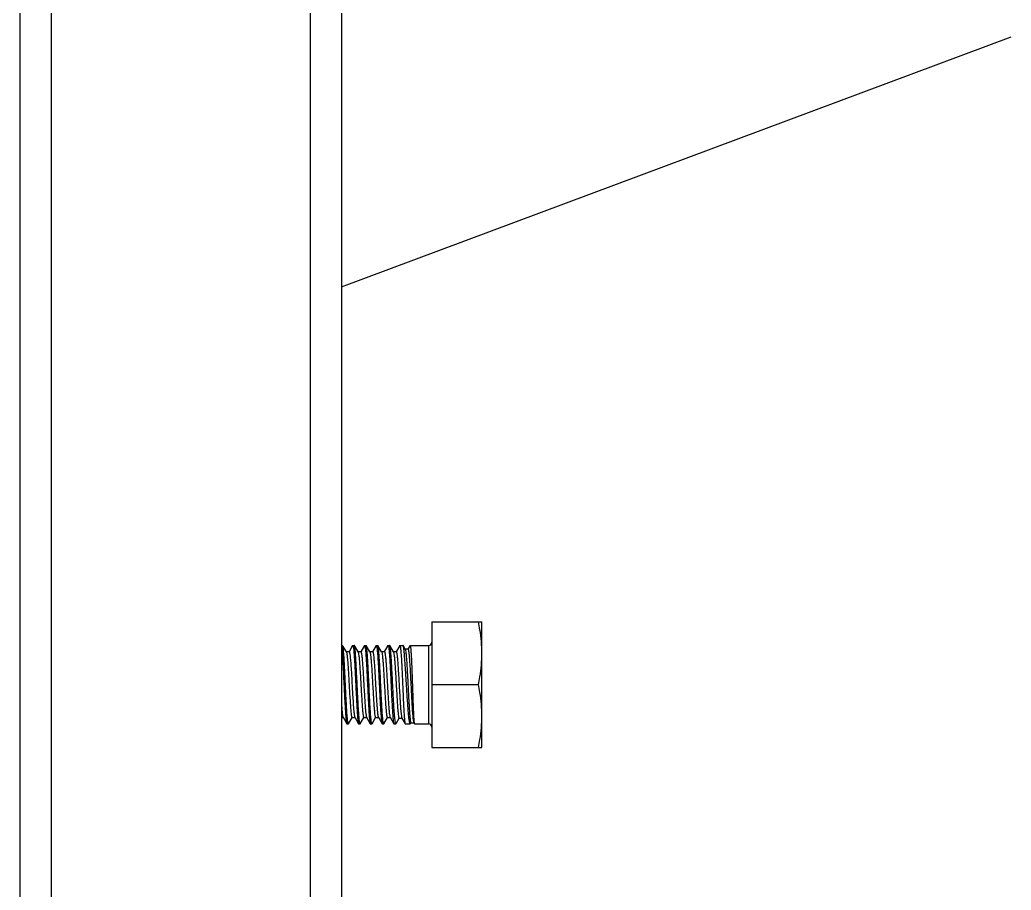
# Model space of a CAD drawing. Extents: x 1725261 to 1937680, y 860327 to 1571294.
# Drawn here: x 1839455 to 1840960, y 1251051 to 1252372 of the extents above; entities that cross this region are included whole.
import ezdxf

# ---------------------------------------------------------------- set-up
doc = ezdxf.new("R2010")
doc.units = 0
doc.header["$LTSCALE"] = 1000
doc.header["$MEASUREMENT"] = 0
doc.styles.get("Standard").update_dxf_attribs({"font": 'gbenor.shx', "bigfont": 'gbcbig.shx'})
doc.dimstyles.get("Standard").update_dxf_attribs({"dimtxt": 0.18, "dimasz": 0.18, "dimexe": 0.18, "dimexo": 0.0625, "dimgap": 0.09, "dimtad": 0, "dimtih": 1, "dimtoh": 1, "dimdec": 4, "dimzin": 0, "dimdsep": 46, "dimtxsty": 'Standard', "dimcen": 0.09, "dimadec": 0, "dimazin": 0, "dimtfac": 1, "dimtdec": 4, "dimtofl": 0, "dimtmove": 0, "dimatfit": 3, "dimfxl": 0, "dimtolj": 1, "dimtzin": 0, "dimarcsym": 0})

msp = doc.modelspace()

# ---------------------------------------------------------------- linework, layer by layer
at = {"linetype": 'Continuous'}
for p, q in [((1839455.3, 1253389.7), (1839455.3, 1249424.6)), ((1839502.9, 1253389.7), (1839502.9, 1249424.6)), ((1839895.9, 1253389.7), (1839895.9, 1249424.6)), ((1839943.5, 1253389.7), (1839943.5, 1249424.6)), ((1840080.4, 1251458.2), (1840080.4, 1251267.7)), ((1840080.4, 1251458.2), (1840156.6, 1251458.2)), ((1840156.6, 1251267.7), (1840156.6, 1251458.2)), ((1839943.5, 1251422.5), (1839945, 1251422.5)), ((1839950.8, 1251412.6), (1839945.2, 1251422.3)), ((1839960.4, 1251422.3), (1839954.9, 1251412.8)), ((1839960.4, 1251422.3), (1839960.6, 1251422.5)), ((1839960.6, 1251422.5), (1839962.8, 1251422.5)), ((1839963.1, 1251422.3), (1839962.8, 1251422.5)), ((1839968.7, 1251412.6), (1839963.1, 1251422.3)), ((1839978.2, 1251422.3), (1839972.7, 1251412.8)), ((1839978.2, 1251422.3), (1839978.5, 1251422.5)), ((1839978.5, 1251422.5), (1839980.7, 1251422.5)), ((1839980.9, 1251422.3), (1839980.7, 1251422.5)), ((1839986.5, 1251412.6), (1839980.9, 1251422.3)), ((1839996.1, 1251422.3), (1839990.6, 1251412.8)), ((1839996.1, 1251422.3), (1839996.3, 1251422.5)), ((1839996.3, 1251422.5), (1839998.5, 1251422.5)), ((1839998.8, 1251422.3), (1839998.5, 1251422.5)), ((1840004.4, 1251412.6), (1839998.8, 1251422.3)), ((1840013.9, 1251422.3), (1840008.4, 1251412.8)), ((1840013.9, 1251422.3), (1840014.2, 1251422.5)), ((1840014.2, 1251422.5), (1840016.5, 1251422.5)), ((1840016.7, 1251422.3), (1840016.5, 1251422.5)), ((1840022.3, 1251412.7), (1840016.7, 1251422.3)), ((1840031.8, 1251422.3), (1840026.3, 1251412.9)), ((1840031.8, 1251422.3), (1840032, 1251422.5)), ((1840032, 1251422.5), (1840036.5, 1251422.5)), ((1840036.9, 1251422.2), (1840036.5, 1251422.5)), ((1840040, 1251416.7), (1840036.9, 1251422.2)), ((1840044.4, 1251416.7), (1840040, 1251416.7)), ((1840040.2, 1251416.5), (1840040, 1251416.7)), ((1840044.3, 1251416.8), (1840044.2, 1251416.7)), ((1840047.5, 1251422.4), (1840044.3, 1251416.8)), ((1840047.5, 1251422.4), (1840047.6, 1251422.5)), ((1840047.6, 1251422.5), (1840075.6, 1251422.5)), ((1840075.6, 1251422.5), (1840075.6, 1251303.4)), ((1839955, 1251412.8), (1839950.7, 1251412.8)), ((1839972.9, 1251412.8), (1839968.5, 1251412.8)), ((1839990.7, 1251412.8), (1839986.4, 1251412.8)), ((1840008.6, 1251412.8), (1840004.3, 1251412.8)), ((1840004.4, 1251412.6), (1840004.5, 1251412.5)), ((1840026.4, 1251412.9), (1840022.1, 1251412.9)), ((1840080.4, 1251362.9), (1840151.2, 1251362.9)), ((1839943.5, 1251313.1), (1839945.9, 1251313.1)), ((1839945.8, 1251313.3), (1839951.4, 1251303.6)), ((1839954.1, 1251303.6), (1839959.6, 1251313.1)), ((1839959.5, 1251313.1), (1839963.8, 1251313.1)), ((1839963.7, 1251313.3), (1839969.3, 1251303.6)), ((1839972, 1251303.6), (1839977.5, 1251313.1)), ((1839977.3, 1251313.1), (1839981.7, 1251313.1)), ((1839981.5, 1251313.3), (1839987.1, 1251303.6)), ((1839989.9, 1251303.6), (1839995.3, 1251313.1)), ((1839995.2, 1251313.1), (1839999.5, 1251313.1)), ((1839999.4, 1251313.3), (1840005, 1251303.6)), ((1840007.7, 1251303.6), (1840013.2, 1251313.1)), ((1840013, 1251313.1), (1840017.4, 1251313.1)), ((1840017.1, 1251313.6), (1840017.2, 1251313.3)), ((1840017.2, 1251313.3), (1840022.9, 1251303.6)), ((1840026.4, 1251303.7), (1840031.1, 1251311.8)), ((1840030.9, 1251311.8), (1840035.3, 1251311.8)), ((1840035.1, 1251312), (1840040, 1251303.6)), ((1839951.4, 1251303.6), (1839951.7, 1251303.4)), ((1839951.7, 1251303.4), (1839953.9, 1251303.4)), ((1839954.1, 1251303.6), (1839953.9, 1251303.4)), ((1839969.3, 1251303.6), (1839969.5, 1251303.4)), ((1839969.5, 1251303.4), (1839971.8, 1251303.4)), ((1839972, 1251303.6), (1839971.8, 1251303.4)), ((1839987.1, 1251303.6), (1839987.4, 1251303.4)), ((1839987.4, 1251303.4), (1839989.6, 1251303.4)), ((1839989.9, 1251303.6), (1839989.6, 1251303.4)), ((1840005, 1251303.6), (1840005.2, 1251303.4)), ((1840005.2, 1251303.4), (1840007.5, 1251303.4)), ((1840007.7, 1251303.6), (1840007.5, 1251303.4)), ((1840022.9, 1251303.6), (1840023.1, 1251303.4)), ((1840023.1, 1251303.4), (1840026.1, 1251303.4)), ((1840026.4, 1251303.7), (1840026.1, 1251303.4)), ((1840040, 1251303.6), (1840040.2, 1251303.4)), ((1840040.2, 1251303.4), (1840047.9, 1251303.4)), ((1840048.3, 1251303.8), (1840047.9, 1251303.4)), ((1840048.3, 1251303.8), (1840048.9, 1251304.8)), ((1840048.8, 1251304.9), (1840053.2, 1251304.9)), ((1840053.1, 1251305.1), (1840054, 1251303.5)), ((1840054, 1251303.5), (1840054.1, 1251303.4)), ((1840054.1, 1251303.4), (1840075.6, 1251303.4)), ((1840080.4, 1251267.7), (1840156.6, 1251267.7))]:
    msp.add_line(p, q, dxfattribs=at)
for centre, start, end in [((1840075.6, 1251427.2), 270, 0), ((1840075.6, 1251298.6), 0, 90)]:
    msp.add_arc(centre, 4.76, start, end, dxfattribs=at)
for points, knots in [([(1840156.6, 1251410.6), (1840156.6, 1251422.5), (1840155.1, 1251438.6), (1840152.1, 1251454.3), (1840151.2, 1251458.2)], [0, 0, 0, 0, 0.749211, 1, 1, 1, 1]), ([(1839943.5, 1251420.4), (1839944, 1251417.8), (1839944.6, 1251410.7), (1839945.5, 1251397.9), (1839946.3, 1251381.4), (1839946.9, 1251369.3), (1839947.2, 1251362.9)], [0, 0, 0, 0, 0.140047, 0.370694, 0.667791, 1, 1, 1, 1]), ([(1839945.2, 1251422.3), (1839945.2, 1251422.3), (1839945.1, 1251422.4), (1839945, 1251422.5), (1839945, 1251422.5)], [0, 0, 0, 0, 0.33644, 1, 1, 1, 1]), ([(1839948.1, 1251389.1), (1839947.9, 1251393.4), (1839947.6, 1251399.4), (1839947.1, 1251407.1), (1839946.7, 1251411.8), (1839946.3, 1251415.7), (1839946, 1251418.8), (1839945.6, 1251420.8), (1839945.4, 1251421.9), (1839945.2, 1251422.3)], [0, 0, 0, 0, 0.384278, 0.548795, 0.691198, 0.809122, 0.900672, 0.964483, 1, 1, 1, 1]), ([(1839960.6, 1251422.5), (1839960.7, 1251422.5), (1839960.9, 1251422.3), (1839961.1, 1251421.5), (1839961.5, 1251419.8), (1839961.8, 1251417), (1839962.2, 1251413.1), (1839962.6, 1251408.3), (1839963, 1251402.5), (1839963.4, 1251396.1), (1839963.6, 1251391.5), (1839963.8, 1251389.1)], [0, 0, 0, 0, 0.007293, 0.021459, 0.073997, 0.159035, 0.275243, 0.420481, 0.591942, 0.786408, 1, 1, 1, 1]), ([(1839967.3, 1251362.9), (1839966.9, 1251370.2), (1839966.4, 1251380.7), (1839965.7, 1251394.1), (1839965.2, 1251402.8), (1839964.7, 1251410.1), (1839964.2, 1251415.8), (1839963.8, 1251419.5), (1839963.4, 1251421.4), (1839963.2, 1251422.1), (1839963.1, 1251422.3)], [0, 0, 0, 0, 0.363934, 0.530187, 0.678191, 0.802879, 0.899992, 0.966292, 0.987243, 1, 1, 1, 1]), ([(1839978.5, 1251422.5), (1839978.6, 1251422.5), (1839978.8, 1251422), (1839979.1, 1251421.2), (1839979.3, 1251419.7), (1839979.6, 1251417.8), (1839979.9, 1251415.3), (1839980.3, 1251411), (1839980.7, 1251404.5), (1839981.3, 1251395.6), (1839981.8, 1251385.4), (1839982.4, 1251374.4), (1839982.7, 1251366.8), (1839982.9, 1251362.9)], [0, 0, 0, 0, 0.006687, 0.021748, 0.045922, 0.079138, 0.121135, 0.17154, 0.295605, 0.446631, 0.618866, 0.805704, 1, 1, 1, 1]), ([(1839985.2, 1251362.9), (1839984.8, 1251370.2), (1839984.3, 1251380.7), (1839983.6, 1251394.1), (1839983.1, 1251402.8), (1839982.6, 1251410.1), (1839982.1, 1251415.8), (1839981.6, 1251419.5), (1839981.2, 1251421.4), (1839981, 1251422.1), (1839980.9, 1251422.3)], [0, 0, 0, 0, 0.363936, 0.530191, 0.678194, 0.802878, 0.899991, 0.966291, 0.987243, 1, 1, 1, 1]), ([(1839996.3, 1251422.5), (1839996.4, 1251422.5), (1839996.7, 1251422), (1839996.9, 1251421.2), (1839997.2, 1251419.7), (1839997.5, 1251417.8), (1839997.7, 1251415.3), (1839998.1, 1251411), (1839998.6, 1251404.5), (1839999.1, 1251395.6), (1839999.7, 1251385.4), (1840000.2, 1251374.4), (1840000.6, 1251366.8), (1840000.8, 1251362.9)], [0, 0, 0, 0, 0.006686, 0.021748, 0.045922, 0.079137, 0.121134, 0.171539, 0.2956, 0.446625, 0.618862, 0.805702, 1, 1, 1, 1]), ([(1840003, 1251362.9), (1840002.7, 1251370.2), (1840002.2, 1251380.7), (1840001.5, 1251394.1), (1840000.9, 1251402.8), (1840000.4, 1251410.1), (1839999.9, 1251415.8), (1839999.5, 1251419.5), (1839999.1, 1251421.4), (1839998.9, 1251422.1), (1839998.8, 1251422.3)], [0, 0, 0, 0, 0.363938, 0.530193, 0.678196, 0.802878, 0.89999, 0.96629, 0.987243, 1, 1, 1, 1]), ([(1840014.2, 1251422.5), (1840014.3, 1251422.5), (1840014.6, 1251422), (1840014.8, 1251421.2), (1840015.1, 1251419.7), (1840015.3, 1251417.8), (1840015.6, 1251415.3), (1840016, 1251411), (1840016.5, 1251404.5), (1840017, 1251395.6), (1840017.5, 1251385.4), (1840018.1, 1251374.4), (1840018.5, 1251366.8), (1840018.6, 1251362.9)], [0, 0, 0, 0, 0.006686, 0.021748, 0.045923, 0.079138, 0.121135, 0.171539, 0.295599, 0.446623, 0.618861, 0.805701, 1, 1, 1, 1]), ([(1840021.2, 1251362.9), (1840020.8, 1251370.1), (1840020.3, 1251380.6), (1840019.5, 1251394.1), (1840019, 1251402.7), (1840018.4, 1251410.1), (1840017.9, 1251415.8), (1840017.5, 1251419.4), (1840017, 1251421.4), (1840016.8, 1251422), (1840016.7, 1251422.3)], [0, 0, 0, 0, 0.36329, 0.529314, 0.6772, 0.8019, 0.899174, 0.965796, 0.986969, 1, 1, 1, 1]), ([(1840032, 1251422.5), (1840032.1, 1251422.5), (1840032.4, 1251422), (1840032.6, 1251421.2), (1840032.8, 1251419.7), (1840033.1, 1251417.8), (1840033.3, 1251415.3), (1840033.7, 1251411), (1840034.2, 1251404.5), (1840034.7, 1251395.6), (1840035.2, 1251385.4), (1840035.7, 1251374.4), (1840036, 1251366.8), (1840036.2, 1251362.9)], [0, 0, 0, 0, 0.006577, 0.021598, 0.045743, 0.078947, 0.120936, 0.171341, 0.295421, 0.446481, 0.618759, 0.805647, 1, 1, 1, 1]), ([(1840042.1, 1251362.9), (1840041.7, 1251370.1), (1840041, 1251380.5), (1840040.1, 1251393.8), (1840039.5, 1251402.4), (1840038.9, 1251409.7), (1840038.3, 1251415.5), (1840037.7, 1251419.2), (1840037.3, 1251421.2), (1840037, 1251421.9), (1840036.9, 1251422.2)], [0, 0, 0, 0, 0.359931, 0.524763, 0.672002, 0.796741, 0.894844, 0.963163, 0.985535, 1, 1, 1, 1]), ([(1840040.2, 1251416.5), (1840040.3, 1251416.3), (1840040.5, 1251415.6), (1840040.9, 1251413.6), (1840041.4, 1251409.9), (1840041.9, 1251404.1), (1840042.4, 1251396.7), (1840043, 1251388), (1840043.5, 1251378.3), (1840044, 1251368), (1840044.6, 1251357.5), (1840045.1, 1251347.1), (1840045.6, 1251337.2), (1840046.2, 1251328.2), (1840046.7, 1251320.4), (1840047.2, 1251314), (1840047.6, 1251309.7), (1840048, 1251307.2), (1840048.3, 1251306), (1840048.5, 1251305.3), (1840048.7, 1251304.9), (1840048.8, 1251304.9)], [0, 0, 0, 0, 0.007107, 0.018639, 0.0548, 0.107312, 0.174177, 0.252841, 0.34033, 0.433375, 0.528546, 0.622381, 0.711512, 0.792794, 0.863403, 0.920942, 0.963521, 0.978774, 0.989867, 0.996808, 1, 1, 1, 1]), ([(1840044.4, 1251416.7), (1840044.5, 1251416.7), (1840044.8, 1251416.3), (1840045, 1251415.6), (1840045.2, 1251414.2), (1840045.6, 1251411.5), (1840046.1, 1251407), (1840046.6, 1251400.3), (1840047.2, 1251392.1), (1840047.7, 1251382.9), (1840048.3, 1251372.8), (1840048.8, 1251362.3), (1840049.3, 1251351.8), (1840049.9, 1251341.7), (1840050.4, 1251332.2), (1840050.9, 1251323.8), (1840051.4, 1251316.8), (1840051.9, 1251311.3), (1840052.4, 1251307.8), (1840052.8, 1251305.9), (1840052.9, 1251305.3), (1840053.1, 1251305.1)], [0, 0, 0, 0, 0.00344, 0.010899, 0.022787, 0.039077, 0.08427, 0.144807, 0.218371, 0.302169, 0.393053, 0.48765, 0.582499, 0.674175, 0.759417, 0.835242, 0.899047, 0.9487, 0.982621, 0.993382, 1, 1, 1, 1]), ([(1840047.6, 1251422.5), (1840047.7, 1251422.5), (1840047.9, 1251422), (1840048.1, 1251421.2), (1840048.3, 1251419.7), (1840048.5, 1251417.8), (1840048.7, 1251415.3), (1840049, 1251411), (1840049.4, 1251404.5), (1840049.8, 1251395.6), (1840050.2, 1251385.4), (1840050.6, 1251374.4), (1840050.9, 1251366.8), (1840051, 1251362.9)], [0, 0, 0, 0, 0.006021, 0.020821, 0.044863, 0.078011, 0.119986, 0.170402, 0.294571, 0.445788, 0.618273, 0.805395, 1, 1, 1, 1]), ([(1839950.8, 1251412.6), (1839951, 1251412.3), (1839951.3, 1251411.3), (1839951.6, 1251409.5), (1839951.9, 1251407), (1839952.5, 1251402.2), (1839953.1, 1251394.7), (1839953.5, 1251388.4), (1839953.7, 1251384.8)], [0, 0, 0, 0, 0.038835, 0.104857, 0.1976, 0.315752, 0.620526, 1, 1, 1, 1]), ([(1839955, 1251412.8), (1839955.2, 1251412.8), (1839955.6, 1251412), (1839955.9, 1251410.7), (1839956.3, 1251408.2), (1839956.6, 1251405), (1839957, 1251400.9), (1839957.6, 1251394.1), (1839957.9, 1251388.7), (1839958.2, 1251384.8)], [0, 0, 0, 0, 0.022134, 0.075093, 0.160257, 0.276417, 0.421479, 0.592671, 1, 1, 1, 1]), ([(1839968.7, 1251412.6), (1839968.8, 1251412.4), (1839969, 1251411.8), (1839969.4, 1251410), (1839969.8, 1251406.7), (1839970.4, 1251401.6), (1839970.9, 1251395.1), (1839971.4, 1251387.5), (1839971.9, 1251379), (1839972.5, 1251369.9), (1839973, 1251360.5), (1839973.5, 1251351.3), (1839974.1, 1251342.4), (1839974.6, 1251334.3), (1839975.1, 1251327.2), (1839975.6, 1251321.5), (1839976.1, 1251317.5), (1839976.5, 1251315.2), (1839976.7, 1251314.1), (1839976.9, 1251313.4), (1839977.2, 1251313.1), (1839977.3, 1251313.1)], [0, 0, 0, 0, 0.007395, 0.019019, 0.054844, 0.106491, 0.172173, 0.249556, 0.335869, 0.428015, 0.522682, 0.616468, 0.706, 0.788063, 0.859716, 0.918399, 0.962047, 0.977755, 0.989231, 0.996485, 1, 1, 1, 1]), ([(1839972.9, 1251412.8), (1839973, 1251412.8), (1839973.2, 1251412.5), (1839973.4, 1251411.8), (1839973.7, 1251410.7), (1839974.1, 1251408.3), (1839974.6, 1251404.4), (1839975.1, 1251398.6), (1839975.6, 1251391.6), (1839976.1, 1251383.5), (1839976.7, 1251374.6), (1839977.2, 1251365.4), (1839977.7, 1251356), (1839978.3, 1251346.9), (1839978.8, 1251338.4), (1839979.3, 1251330.7), (1839979.8, 1251324.3), (1839980.3, 1251319.2), (1839980.8, 1251315.9), (1839981.2, 1251314.1), (1839981.4, 1251313.5), (1839981.5, 1251313.3)], [0, 0, 0, 0, 0.003516, 0.010771, 0.022251, 0.037961, 0.081618, 0.140314, 0.21198, 0.294058, 0.383605, 0.477402, 0.572078, 0.664229, 0.750542, 0.827917, 0.893586, 0.945213, 0.981012, 0.992619, 1, 1, 1, 1]), ([(1839986.5, 1251412.6), (1839986.7, 1251412.4), (1839986.9, 1251411.8), (1839987.3, 1251410), (1839987.7, 1251406.7), (1839988.2, 1251401.6), (1839988.7, 1251395.1), (1839989.3, 1251387.5), (1839989.8, 1251379), (1839990.3, 1251369.9), (1839990.9, 1251360.5), (1839991.4, 1251351.3), (1839991.9, 1251342.4), (1839992.4, 1251334.3), (1839993, 1251327.2), (1839993.5, 1251321.5), (1839993.9, 1251317.5), (1839994.3, 1251315.2), (1839994.6, 1251314.1), (1839994.8, 1251313.4), (1839995.1, 1251313.1), (1839995.2, 1251313.1)], [0, 0, 0, 0, 0.007397, 0.019019, 0.054844, 0.106491, 0.172173, 0.249556, 0.335869, 0.428015, 0.522683, 0.616468, 0.706, 0.788064, 0.859716, 0.918399, 0.962047, 0.977754, 0.989232, 0.996484, 1, 1, 1, 1]), ([(1839990.7, 1251412.8), (1839990.8, 1251412.8), (1839991.1, 1251412.5), (1839991.3, 1251411.8), (1839991.6, 1251410.7), (1839992, 1251408.3), (1839992.4, 1251404.4), (1839992.9, 1251398.6), (1839993.5, 1251391.6), (1839994, 1251383.5), (1839994.5, 1251374.6), (1839995, 1251365.4), (1839995.6, 1251356), (1839996.1, 1251346.9), (1839996.6, 1251338.4), (1839997.2, 1251330.7), (1839997.7, 1251324.3), (1839998.2, 1251319.2), (1839998.6, 1251315.9), (1839999, 1251314.1), (1839999.2, 1251313.5), (1839999.4, 1251313.3)], [0, 0, 0, 0, 0.003515, 0.010771, 0.022249, 0.037962, 0.081619, 0.140314, 0.21198, 0.294058, 0.383605, 0.477402, 0.572078, 0.664229, 0.750541, 0.827917, 0.893586, 0.945213, 0.981012, 0.992621, 1, 1, 1, 1]), ([(1840004.5, 1251412.5), (1840004.8, 1251411.9), (1840005.1, 1251409.9), (1840005.6, 1251406.3), (1840006.1, 1251401.1), (1840006.6, 1251394.6), (1840007.2, 1251386.9), (1840007.7, 1251378.4), (1840008.2, 1251369.3), (1840008.7, 1251360), (1840009.3, 1251350.8), (1840009.8, 1251342.1), (1840010.3, 1251334.1), (1840010.8, 1251327.1), (1840011.4, 1251321.4), (1840011.8, 1251317.5), (1840012.2, 1251315.2), (1840012.5, 1251314.1), (1840012.7, 1251313.4), (1840012.9, 1251313.1), (1840013, 1251313.1)], [0, 0, 0, 0, 0.020603, 0.057806, 0.110504, 0.176892, 0.254638, 0.340995, 0.432905, 0.527106, 0.620258, 0.709056, 0.790352, 0.861271, 0.919315, 0.962468, 0.977994, 0.989339, 0.996513, 1, 1, 1, 1]), ([(1840008.6, 1251412.8), (1840008.7, 1251412.8), (1840009, 1251412.5), (1840009.2, 1251411.8), (1840009.4, 1251410.7), (1840009.8, 1251408.5), (1840010.3, 1251404.7), (1840010.8, 1251399), (1840011.3, 1251392.2), (1840011.8, 1251384.2), (1840012.3, 1251375.6), (1840013, 1251363.4), (1840013.7, 1251351.3), (1840014.4, 1251339.7), (1840014.9, 1251332), (1840015.5, 1251325.4), (1840015.9, 1251320.1), (1840016.5, 1251316.3), (1840016.8, 1251314.3), (1840017.1, 1251313.6)], [0, 0, 0, 0, 0.003451, 0.010528, 0.02171, 0.037015, 0.079558, 0.136815, 0.206829, 0.287179, 0.375068, 0.467432, 0.652658, 0.739058, 0.81724, 0.884486, 0.938474, 0.977372, 1, 1, 1, 1]), ([(1840022.3, 1251412.7), (1840022.4, 1251412.5), (1840022.6, 1251411.8), (1840023, 1251410), (1840023.4, 1251406.7), (1840024, 1251401.5), (1840024.5, 1251394.9), (1840025, 1251387.1), (1840025.6, 1251378.4), (1840026.1, 1251369.2), (1840026.6, 1251359.7), (1840027.2, 1251350.3), (1840027.7, 1251341.3), (1840028.2, 1251333.2), (1840028.7, 1251326), (1840029.3, 1251320.2), (1840029.7, 1251316.3), (1840030.1, 1251313.9), (1840030.4, 1251312.8), (1840030.6, 1251312.1), (1840030.8, 1251311.8), (1840030.9, 1251311.8)], [0, 0, 0, 0, 0.007409, 0.01909, 0.055149, 0.107148, 0.173245, 0.251046, 0.337725, 0.430132, 0.524922, 0.618672, 0.708016, 0.789761, 0.861007, 0.919255, 0.962504, 0.978047, 0.989392, 0.996551, 1, 1, 1, 1]), ([(1840026.4, 1251412.9), (1840026.6, 1251412.9), (1840026.8, 1251412.6), (1840027, 1251411.9), (1840027.3, 1251410.7), (1840027.7, 1251408.3), (1840028.2, 1251404.3), (1840028.7, 1251398.4), (1840029.2, 1251391.2), (1840029.7, 1251382.9), (1840030.3, 1251373.9), (1840030.8, 1251364.5), (1840031.3, 1251355), (1840031.9, 1251345.8), (1840032.4, 1251337.2), (1840032.9, 1251329.5), (1840033.5, 1251323), (1840034, 1251317.9), (1840034.4, 1251314.6), (1840034.8, 1251312.8), (1840035, 1251312.2), (1840035.1, 1251312)], [0, 0, 0, 0, 0.003529, 0.010847, 0.022435, 0.038293, 0.08234, 0.141503, 0.213655, 0.296174, 0.386062, 0.480058, 0.574763, 0.666765, 0.752768, 0.829708, 0.894868, 0.945981, 0.981331, 0.99276, 1, 1, 1, 1]), ([(1840151.2, 1251362.9), (1840152.1, 1251366.9), (1840155.1, 1251382.6), (1840156.6, 1251398.6), (1840156.6, 1251410.6)], [0, 0, 0, 0, 0.250789, 1, 1, 1, 1]), ([(1839949.4, 1251362.9), (1839949.3, 1251365.2), (1839948.9, 1251373.9), (1839948.5, 1251382.6), (1839948.1, 1251389.1)], [0, 0, 0, 0, 0.258222, 1, 1, 1, 1]), ([(1839953.7, 1251384.8), (1839954, 1251380.9), (1839954.4, 1251372.7), (1839955.1, 1251360.4), (1839955.8, 1251348.3), (1839956.5, 1251337.1), (1839957.1, 1251328.7), (1839957.6, 1251322.9), (1839958, 1251319.5), (1839958.3, 1251316.9), (1839958.7, 1251314.8), (1839959, 1251313.7), (1839959.3, 1251313.1), (1839959.5, 1251313.1)], [0, 0, 0, 0, 0.165501, 0.339784, 0.511803, 0.670616, 0.80615, 0.862438, 0.909852, 0.947659, 0.975319, 0.992557, 1, 1, 1, 1]), ([(1839958.2, 1251384.8), (1839958.7, 1251377.1), (1839959.3, 1251365.4), (1839960.2, 1251350), (1839960.9, 1251339.1), (1839961.5, 1251329.6), (1839962.1, 1251322.8), (1839962.6, 1251318.4), (1839962.9, 1251316.1), (1839963.2, 1251314.5), (1839963.5, 1251313.6), (1839963.7, 1251313.3)], [0, 0, 0, 0, 0.324453, 0.489839, 0.64461, 0.779868, 0.887864, 0.929656, 0.962499, 0.985988, 1, 1, 1, 1]), ([(1839963.8, 1251389.1), (1839963.9, 1251387), (1839964.3, 1251378.3), (1839964.7, 1251369.6), (1839965.1, 1251362.9)], [0, 0, 0, 0, 0.238495, 1, 1, 1, 1]), ([(1839947.2, 1251362.9), (1839947.5, 1251355.7), (1839948, 1251345.2), (1839948.8, 1251331.8), (1839949.3, 1251323.1), (1839949.8, 1251315.8), (1839950.3, 1251310.1), (1839950.7, 1251306.4), (1839951.1, 1251304.5), (1839951.3, 1251303.8), (1839951.4, 1251303.6)], [0, 0, 0, 0, 0.363997, 0.530272, 0.678287, 0.802974, 0.90007, 0.966338, 0.987267, 1, 1, 1, 1]), ([(1839953.9, 1251303.4), (1839953.8, 1251303.4), (1839953.5, 1251303.9), (1839953.3, 1251304.7), (1839953, 1251306.2), (1839952.8, 1251308.1), (1839952.5, 1251310.6), (1839952.1, 1251314.9), (1839951.6, 1251321.4), (1839951.1, 1251330.3), (1839950.5, 1251340.5), (1839950, 1251351.5), (1839949.6, 1251359.1), (1839949.4, 1251362.9)], [0, 0, 0, 0, 0.006687, 0.021749, 0.045924, 0.07914, 0.121138, 0.171544, 0.295611, 0.44664, 0.618872, 0.805705, 1, 1, 1, 1]), ([(1839965.1, 1251362.9), (1839965.4, 1251355.7), (1839965.9, 1251345.2), (1839966.6, 1251331.8), (1839967.1, 1251323.1), (1839967.6, 1251315.8), (1839968.1, 1251310.1), (1839968.6, 1251306.4), (1839969, 1251304.5), (1839969.2, 1251303.8), (1839969.3, 1251303.6)], [0, 0, 0, 0, 0.363992, 0.530264, 0.678281, 0.802969, 0.900068, 0.966337, 0.987267, 1, 1, 1, 1]), ([(1839971.8, 1251303.4), (1839971.6, 1251303.4), (1839971.4, 1251303.9), (1839971.2, 1251304.7), (1839970.9, 1251306.2), (1839970.6, 1251308.1), (1839970.3, 1251310.6), (1839969.9, 1251314.9), (1839969.5, 1251321.4), (1839968.9, 1251330.3), (1839968.4, 1251340.5), (1839967.8, 1251351.5), (1839967.5, 1251359.1), (1839967.3, 1251362.9)], [0, 0, 0, 0, 0.006687, 0.02175, 0.045925, 0.079141, 0.121139, 0.171544, 0.29561, 0.446639, 0.618874, 0.805705, 1, 1, 1, 1]), ([(1839982.9, 1251362.9), (1839983.3, 1251355.7), (1839983.8, 1251345.2), (1839984.5, 1251331.8), (1839985, 1251323.1), (1839985.5, 1251315.8), (1839986, 1251310.1), (1839986.4, 1251306.4), (1839986.8, 1251304.5), (1839987, 1251303.8), (1839987.1, 1251303.6)], [0, 0, 0, 0, 0.36399, 0.530265, 0.678283, 0.80297, 0.900067, 0.966336, 0.987267, 1, 1, 1, 1]), ([(1839989.6, 1251303.4), (1839989.5, 1251303.4), (1839989.2, 1251303.9), (1839989, 1251304.7), (1839988.7, 1251306.2), (1839988.5, 1251308.1), (1839988.2, 1251310.6), (1839987.8, 1251314.9), (1839987.3, 1251321.4), (1839986.8, 1251330.3), (1839986.2, 1251340.5), (1839985.7, 1251351.5), (1839985.3, 1251359.1), (1839985.2, 1251362.9)], [0, 0, 0, 0, 0.006687, 0.02175, 0.045926, 0.079142, 0.121139, 0.171543, 0.295606, 0.446635, 0.618871, 0.805705, 1, 1, 1, 1]), ([(1840000.8, 1251362.9), (1840001.1, 1251355.7), (1840001.6, 1251345.2), (1840002.3, 1251331.8), (1840002.8, 1251323.1), (1840003.4, 1251315.8), (1840003.9, 1251310.1), (1840004.3, 1251306.4), (1840004.7, 1251304.5), (1840004.9, 1251303.8), (1840005, 1251303.6)], [0, 0, 0, 0, 0.363992, 0.53027, 0.678287, 0.802972, 0.900066, 0.966335, 0.987267, 1, 1, 1, 1]), ([(1840007.5, 1251303.4), (1840007.3, 1251303.4), (1840007.1, 1251303.9), (1840006.9, 1251304.7), (1840006.6, 1251306.2), (1840006.3, 1251308.1), (1840006.1, 1251310.6), (1840005.7, 1251314.9), (1840005.2, 1251321.4), (1840004.7, 1251330.3), (1840004.1, 1251340.5), (1840003.6, 1251351.5), (1840003.2, 1251359.1), (1840003, 1251362.9)], [0, 0, 0, 0, 0.006687, 0.021749, 0.045924, 0.07914, 0.121137, 0.17154, 0.295601, 0.446627, 0.618864, 0.805703, 1, 1, 1, 1]), ([(1840018.6, 1251362.9), (1840019, 1251355.7), (1840019.5, 1251345.2), (1840020.2, 1251331.8), (1840020.7, 1251323.1), (1840021.2, 1251315.8), (1840021.7, 1251310.1), (1840022.1, 1251306.4), (1840022.5, 1251304.5), (1840022.7, 1251303.8), (1840022.9, 1251303.6)], [0, 0, 0, 0, 0.363998, 0.530276, 0.678291, 0.802973, 0.900067, 0.966336, 0.987267, 1, 1, 1, 1]), ([(1840026.1, 1251303.4), (1840025.9, 1251303.4), (1840025.6, 1251303.9), (1840025.4, 1251304.7), (1840025.1, 1251306.2), (1840024.7, 1251309.1), (1840024.1, 1251314.1), (1840023.5, 1251321.4), (1840022.9, 1251330.3), (1840022.4, 1251340.5), (1840021.8, 1251351.5), (1840021.4, 1251359.1), (1840021.2, 1251362.9)], [0, 0, 0, 0, 0.007081, 0.022303, 0.046557, 0.07981, 0.172207, 0.296205, 0.44712, 0.619207, 0.805877, 1, 1, 1, 1]), ([(1840036.2, 1251362.9), (1840036.5, 1251355.7), (1840037, 1251345.1), (1840037.6, 1251331.6), (1840038.1, 1251322.9), (1840038.6, 1251315.5), (1840039, 1251310.4), (1840039.3, 1251307.2), (1840039.5, 1251305.6), (1840039.8, 1251304.4), (1840039.9, 1251303.8), (1840040, 1251303.6)], [0, 0, 0, 0, 0.366142, 0.533181, 0.681612, 0.806274, 0.90284, 0.939518, 0.968031, 0.988196, 1, 1, 1, 1]), ([(1840047.9, 1251303.4), (1840047.8, 1251303.4), (1840047.4, 1251303.8), (1840047.1, 1251304.7), (1840046.7, 1251306.2), (1840046.2, 1251309.1), (1840045.6, 1251314.1), (1840044.9, 1251321.4), (1840044.2, 1251330.3), (1840043.5, 1251340.5), (1840042.8, 1251351.5), (1840042.3, 1251359.1), (1840042.1, 1251362.9)], [0, 0, 0, 0, 0.007835, 0.023392, 0.047821, 0.08116, 0.173569, 0.297436, 0.448123, 0.619913, 0.806242, 1, 1, 1, 1]), ([(1840051, 1251362.9), (1840051.1, 1251359.2), (1840051.4, 1251351.9), (1840051.7, 1251341.2), (1840052.1, 1251331.3), (1840052.5, 1251322.5), (1840052.8, 1251315.2), (1840053.2, 1251310.1), (1840053.4, 1251307), (1840053.6, 1251305.3), (1840053.8, 1251304.2), (1840053.9, 1251303.7), (1840054, 1251303.5)], [0, 0, 0, 0, 0.188442, 0.370144, 0.538605, 0.687798, 0.812406, 0.907981, 0.943781, 0.971161, 0.989909, 1, 1, 1, 1]), ([(1840156.6, 1251315.3), (1840156.6, 1251327.3), (1840155.1, 1251343.3), (1840152.1, 1251359), (1840151.2, 1251362.9)], [0, 0, 0, 0, 0.749211, 1, 1, 1, 1]), ([(1839943.5, 1251332.4), (1839943.7, 1251330), (1839944, 1251325.6), (1839944.5, 1251319.9), (1839945, 1251316.2), (1839945.4, 1251314.2), (1839945.7, 1251313.5), (1839945.8, 1251313.3)], [0, 0, 0, 0, 0.381828, 0.682922, 0.89127, 0.958208, 1, 1, 1, 1]), ([(1840151.2, 1251267.7), (1840152.1, 1251271.6), (1840155.1, 1251287.3), (1840156.6, 1251303.3), (1840156.6, 1251315.3)], [0, 0, 0, 0, 0.250789, 1, 1, 1, 1])]:
    msp.add_open_spline(points, degree=3, knots=knots, dxfattribs=at)

# ---------------------------------------------------------------- leaders
msp.add_leader([(1839943.5, 1251966.8), (1840959.7, 1252346.5)], dimstyle='Standard', override={"dimgap": 20, "dimtad": 0})

doc.saveas('drawing.dxf')
